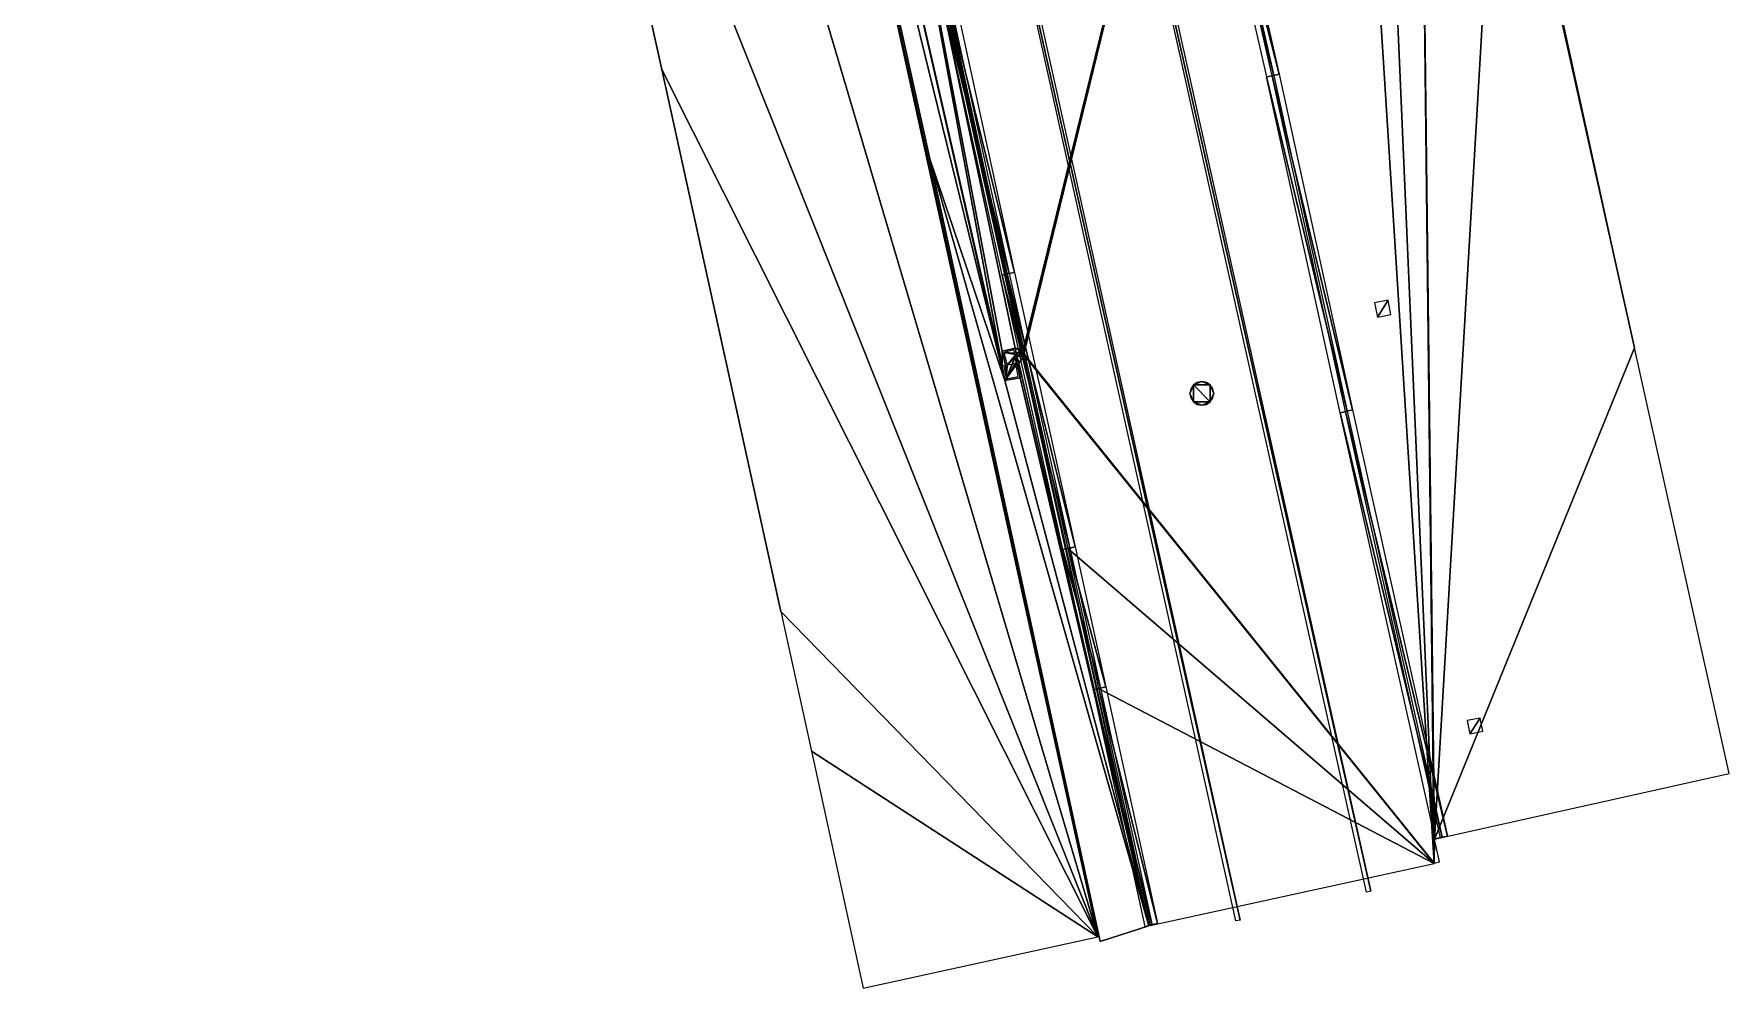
# Model space of a CAD drawing. Header units: metres. Extents: x -113 to 180, y -133 to 86.
# Drawn here: x 133.48 to 179.9, y 9.28 to 35.41 of the extents above; entities that cross this region are included whole.
import ezdxf

# ---------------------------------------------------------------- set-up
doc = ezdxf.new("R2010")
doc.units = ezdxf.units.M
for name, color, linetype, true_color in [('ACERA', 7, 'Continuous', 0xb9b3a6), ('ARQUETA', 7, 'Continuous', 0x6f7175), ('ASFALTO', 7, 'Continuous', 0x4a4b4e), ('BORDILLO', 7, 'Continuous', 0xcfcac0), ('MARCA_VIAL', 7, 'Continuous', 0xe8e6e0)]:
    doc.layers.add(name, color=color, linetype=linetype, true_color=true_color)

msp = doc.modelspace()

# ---------------------------------------------------------------- linework, layer by layer
at = {"layer": 'ACERA'}
for points in [[(152.848, 55.339, 69.36), (158.01, 31.986, 80.705), (160.07, 25.916, 80.705)], [(152.848, 55.339, 69.36), (160.07, 25.916, 80.705), (154.565, 50.045, 80.705)], [(152.848, 55.339, 69.23), (158.01, 31.986, 80.575), (158.01, 31.986, 80.705)], [(152.848, 55.339, 69.23), (158.01, 31.986, 80.705), (152.848, 55.339, 69.36)], [(159.996, 26.311, 80.705), (156.723, 43.971, 80.705), (154.565, 50.045, 80.705)], [(160.07, 25.916, 80.705), (159.996, 26.311, 80.705), (154.565, 50.045, 80.705)], [(160.086, 28.825, 80.705), (158.488, 36.166, 80.705), (156.723, 43.971, 80.705)], [(160.514, 26.775, 80.705), (160.086, 28.825, 80.705), (156.723, 43.971, 80.705)], [(160.344, 26.806, 80.705), (160.514, 26.775, 80.705), (156.723, 43.971, 80.705)], [(159.992, 26.719, 80.705), (160.344, 26.806, 80.705), (156.723, 43.971, 80.705)], [(159.996, 26.311, 80.705), (159.992, 26.719, 80.705), (156.723, 43.971, 80.705)], [(160.086, 28.825, 80.575), (158.488, 36.166, 80.575), (158.488, 36.166, 80.705)], [(160.086, 28.825, 80.575), (158.488, 36.166, 80.705), (160.086, 28.825, 80.705)], [(158.01, 31.986, 80.705), (162.676, 10.56, 80.705), (164.004, 10.987, 80.705)], [(158.01, 31.986, 80.705), (164.004, 10.987, 80.705), (160.07, 25.916, 80.705)], [(158.01, 31.986, 80.575), (162.676, 10.56, 80.575), (162.676, 10.56, 80.705)], [(158.01, 31.986, 80.575), (162.676, 10.56, 80.705), (158.01, 31.986, 80.705)], [(160.514, 26.775, 80.705), (160.538, 26.781, 80.705), (160.086, 28.825, 80.705)], [(160.538, 26.781, 80.575), (160.086, 28.825, 80.575), (160.086, 28.825, 80.705)], [(160.538, 26.781, 80.575), (160.086, 28.825, 80.705), (160.538, 26.781, 80.705)], [(159.992, 26.719, 80.575), (160.344, 26.806, 80.575), (160.344, 26.806, 80.705)], [(159.992, 26.719, 80.575), (160.344, 26.806, 80.705), (159.992, 26.719, 80.705)], [(159.996, 26.311, 80.705), (160.088, 26.328, 80.705), (159.992, 26.719, 80.705)], [(160.088, 26.328, 80.575), (159.992, 26.719, 80.575), (159.992, 26.719, 80.705)], [(160.088, 26.328, 80.575), (159.992, 26.719, 80.705), (160.088, 26.328, 80.705)], [(160.344, 26.806, 80.705), (160.377, 26.674, 80.705), (160.53, 26.712, 80.705)], [(160.344, 26.806, 80.705), (160.53, 26.712, 80.705), (160.514, 26.775, 80.705)], [(160.344, 26.806, 80.575), (160.377, 26.674, 80.575), (160.377, 26.674, 80.705)], [(160.344, 26.806, 80.575), (160.377, 26.674, 80.705), (160.344, 26.806, 80.705)], [(160.377, 26.674, 80.575), (160.53, 26.712, 80.575), (160.53, 26.712, 80.705)], [(160.377, 26.674, 80.575), (160.53, 26.712, 80.705), (160.377, 26.674, 80.705)], [(160.566, 26.564, 80.705), (160.551, 26.627, 80.705), (160.398, 26.589, 80.705)], [(160.551, 26.627, 80.575), (160.398, 26.589, 80.575), (160.398, 26.589, 80.705)], [(160.551, 26.627, 80.575), (160.398, 26.589, 80.705), (160.551, 26.627, 80.705)], [(160.566, 26.564, 80.705), (160.398, 26.589, 80.705), (160.446, 26.396, 80.705)], [(160.398, 26.589, 80.575), (160.446, 26.396, 80.575), (160.446, 26.396, 80.705)], [(160.398, 26.589, 80.575), (160.446, 26.396, 80.705), (160.398, 26.589, 80.705)], [(164.004, 10.987, 80.705), (160.566, 26.564, 80.705), (160.446, 26.396, 80.705)], [(160.514, 26.775, 80.575), (160.538, 26.781, 80.575), (160.538, 26.781, 80.705)], [(160.514, 26.775, 80.575), (160.538, 26.781, 80.705), (160.514, 26.775, 80.705)], [(160.53, 26.712, 80.575), (160.514, 26.775, 80.575), (160.514, 26.775, 80.705)], [(160.53, 26.712, 80.575), (160.514, 26.775, 80.705), (160.53, 26.712, 80.705)], [(160.566, 26.564, 80.575), (160.551, 26.627, 80.575), (160.551, 26.627, 80.705)], [(160.566, 26.564, 80.575), (160.551, 26.627, 80.705), (160.566, 26.564, 80.705)], [(161.748, 21.312, 80.705), (160.585, 26.568, 80.705), (160.566, 26.564, 80.705)], [(160.585, 26.568, 80.575), (160.566, 26.564, 80.575), (160.566, 26.564, 80.705)], [(160.585, 26.568, 80.575), (160.566, 26.564, 80.705), (160.585, 26.568, 80.705)], [(164.004, 10.987, 80.705), (161.748, 21.312, 80.705), (160.566, 26.564, 80.705)], [(161.748, 21.312, 80.575), (160.585, 26.568, 80.575), (160.585, 26.568, 80.705)], [(161.748, 21.312, 80.575), (160.585, 26.568, 80.705), (161.748, 21.312, 80.705)], [(159.996, 26.311, 80.575), (160.088, 26.328, 80.575), (160.088, 26.328, 80.705)], [(159.996, 26.311, 80.575), (160.088, 26.328, 80.705), (159.996, 26.311, 80.705)], [(160.07, 25.916, 80.575), (159.996, 26.311, 80.575), (159.996, 26.311, 80.705)], [(160.07, 25.916, 80.575), (159.996, 26.311, 80.705), (160.07, 25.916, 80.705)], [(160.446, 26.396, 80.705), (160.407, 26.388, 80.705), (160.481, 25.993, 80.705)], [(160.446, 26.396, 80.575), (160.407, 26.388, 80.575), (160.407, 26.388, 80.705)], [(160.446, 26.396, 80.575), (160.407, 26.388, 80.705), (160.446, 26.396, 80.705)], [(160.407, 26.388, 80.575), (160.481, 25.993, 80.575), (160.481, 25.993, 80.705)], [(160.407, 26.388, 80.575), (160.481, 25.993, 80.705), (160.407, 26.388, 80.705)], [(164.004, 10.987, 80.705), (160.446, 26.396, 80.705), (160.481, 25.993, 80.705)], [(164.004, 10.987, 80.705), (160.481, 25.993, 80.705), (160.07, 25.916, 80.705)], [(160.481, 25.993, 80.575), (160.07, 25.916, 80.575), (160.07, 25.916, 80.705)], [(160.481, 25.993, 80.575), (160.07, 25.916, 80.705), (160.481, 25.993, 80.705)], [(164.004, 10.987, 80.705), (162.589, 17.477, 80.705), (161.748, 21.312, 80.705)], [(162.589, 17.477, 80.575), (161.748, 21.312, 80.575), (161.748, 21.312, 80.705)], [(162.589, 17.477, 80.575), (161.748, 21.312, 80.705), (162.589, 17.477, 80.705)], [(164.004, 10.987, 80.575), (162.589, 17.477, 80.575), (162.589, 17.477, 80.705)], [(164.004, 10.987, 80.575), (162.589, 17.477, 80.705), (164.004, 10.987, 80.705)], [(162.676, 10.56, 80.575), (164.004, 10.987, 80.575), (164.004, 10.987, 80.705)], [(162.676, 10.56, 80.575), (164.004, 10.987, 80.705), (162.676, 10.56, 80.705)]]:
    msp.add_3dface(points, dxfattribs=at)
at = {"layer": 'ARQUETA'}
for points in [[(170.564, 28.12, 80.595), (170.19, 28.049, 80.595), (170.265, 27.652, 80.595)], [(170.265, 27.652, 80.595), (170.639, 27.722, 80.595), (170.564, 28.12, 80.595)], [(160.407, 26.388, 80.595), (159.996, 26.311, 80.595), (160.07, 25.916, 80.595)], [(160.07, 25.916, 80.595), (160.481, 25.993, 80.595), (160.407, 26.388, 80.595)], [(165.23, 25.796, 80.595), (165.16, 25.691, 80.595), (165.135, 25.566, 80.595)], [(165.23, 25.796, 80.595), (165.135, 25.566, 80.595), (165.23, 25.336, 80.595)], [(165.135, 25.566, 80.595), (165.16, 25.441, 80.595), (165.23, 25.336, 80.595)], [(165.461, 25.892, 80.595), (165.336, 25.867, 80.595), (165.23, 25.796, 80.595)], [(165.691, 25.796, 80.595), (165.461, 25.892, 80.595), (165.23, 25.796, 80.595)], [(165.691, 25.336, 80.595), (165.691, 25.796, 80.595), (165.23, 25.796, 80.595)], [(165.23, 25.796, 80.595), (165.23, 25.336, 80.595), (165.691, 25.336, 80.595)], [(165.691, 25.796, 80.595), (165.585, 25.867, 80.595), (165.461, 25.892, 80.595)], [(165.786, 25.566, 80.595), (165.762, 25.691, 80.595), (165.691, 25.796, 80.595)], [(165.691, 25.336, 80.595), (165.786, 25.566, 80.595), (165.691, 25.796, 80.595)], [(165.691, 25.336, 80.595), (165.762, 25.441, 80.595), (165.786, 25.566, 80.595)], [(165.23, 25.336, 80.595), (165.336, 25.265, 80.595), (165.461, 25.24, 80.595)], [(165.23, 25.336, 80.595), (165.461, 25.24, 80.595), (165.691, 25.336, 80.595)], [(165.461, 25.24, 80.595), (165.585, 25.265, 80.595), (165.691, 25.336, 80.595)], [(173.082, 16.676, 80.595), (172.728, 16.609, 80.595), (172.796, 16.248, 80.595)], [(172.796, 16.248, 80.595), (173.15, 16.314, 80.595), (173.082, 16.676, 80.595)]]:
    msp.add_3dface(points, dxfattribs=at)
at = {"layer": 'ASFALTO'}
for points in [[(158.527, 36.174, 80.587), (160.577, 26.79, 80.587), (168.809, 60.303, 80.587)], [(160.561, 26.666, 80.587), (160.564, 26.664, 80.587), (168.809, 60.303, 80.587)], [(160.569, 26.702, 80.587), (160.561, 26.666, 80.587), (168.809, 60.303, 80.587)], [(160.564, 26.664, 80.587), (160.568, 26.663, 80.587), (168.809, 60.303, 80.587)], [(160.568, 26.663, 80.587), (160.572, 26.661, 80.587), (168.809, 60.303, 80.587)], [(160.569, 26.706, 80.587), (160.569, 26.702, 80.587), (168.809, 60.303, 80.587)], [(160.578, 26.778, 80.587), (160.569, 26.706, 80.587), (168.809, 60.303, 80.587)], [(160.572, 26.661, 80.587), (160.575, 26.659, 80.587), (168.809, 60.303, 80.587)], [(160.575, 26.659, 80.587), (160.578, 26.656, 80.587), (168.809, 60.303, 80.587)], [(160.577, 26.786, 80.587), (160.578, 26.782, 80.587), (168.809, 60.303, 80.587)], [(160.577, 26.79, 80.587), (160.577, 26.786, 80.587), (168.809, 60.303, 80.587)], [(160.578, 26.656, 80.587), (160.581, 26.654, 80.587), (168.809, 60.303, 80.587)], [(160.578, 26.782, 80.587), (160.578, 26.778, 80.587), (168.809, 60.303, 80.587)], [(160.581, 26.654, 80.587), (160.583, 26.651, 80.587), (168.809, 60.303, 80.587)], [(160.583, 26.651, 80.587), (171.817, 12.706, 80.587), (168.809, 60.303, 80.587)], [(171.817, 12.706, 80.587), (169.764, 60.136, 80.587), (168.809, 60.303, 80.587)], [(171.817, 12.706, 80.587), (171.353, 53.6, 80.587), (169.764, 60.136, 80.587)], [(108.944, 33.675, 71.73), (149.24, 55.718, 69.47), (149.239, 55.722, 69.47)], [(108.944, 33.675, 71.73), (149.239, 55.722, 69.47), (145.219, 54.138, 69.701)], [(108.944, 33.675, 71.73), (149.242, 55.715, 69.47), (149.24, 55.718, 69.47)], [(108.944, 33.675, 71.73), (149.245, 55.712, 69.47), (149.242, 55.715, 69.47)], [(108.944, 33.675, 71.73), (149.247, 55.709, 69.47), (149.245, 55.712, 69.47)], [(108.944, 33.675, 71.73), (149.25, 55.706, 69.469), (149.247, 55.709, 69.47)], [(108.944, 33.675, 71.73), (149.253, 55.704, 69.469), (149.25, 55.706, 69.469)], [(108.944, 33.675, 71.73), (149.256, 55.701, 69.469), (149.253, 55.704, 69.469)], [(108.944, 33.675, 71.73), (149.26, 55.7, 69.469), (149.256, 55.701, 69.469)], [(108.944, 33.675, 71.73), (149.264, 55.698, 69.468), (149.26, 55.7, 69.469)], [(108.944, 33.675, 71.73), (149.267, 55.697, 69.468), (149.264, 55.698, 69.468)], [(108.944, 33.675, 71.73), (114.719, 35.899, 71.392), (149.283, 55.697, 69.467)], [(108.944, 33.675, 71.73), (149.283, 55.697, 69.467), (149.279, 55.696, 69.467)], [(108.944, 33.675, 71.73), (149.271, 55.696, 69.468), (149.267, 55.697, 69.468)], [(108.944, 33.675, 71.73), (149.279, 55.696, 69.467), (149.275, 55.696, 69.468)], [(108.944, 33.675, 71.73), (149.275, 55.696, 69.468), (149.271, 55.696, 69.468)], [(147.564, 48.431, 69.487), (162.609, 10.683, 80.587), (149.283, 55.697, 69.467)], [(162.609, 10.683, 80.587), (149.287, 55.698, 69.467), (149.283, 55.697, 69.467)], [(162.609, 10.683, 80.587), (149.291, 55.699, 69.467), (149.287, 55.698, 69.467)], [(162.609, 10.683, 80.587), (152.813, 55.312, 69.244), (149.291, 55.699, 69.467)], [(162.609, 10.683, 80.587), (157.971, 31.978, 80.587), (152.813, 55.312, 69.244)], [(108.944, 33.675, 71.73), (145.212, 54.134, 69.701), (101.593, 36.435, 72.094)], [(108.944, 33.675, 71.73), (145.219, 54.138, 69.701), (145.216, 54.136, 69.701)], [(108.944, 33.675, 71.73), (145.216, 54.136, 69.701), (145.212, 54.134, 69.701)], [(171.828, 13.364, 80.587), (173.588, 43.495, 80.587), (171.353, 53.6, 80.587)], [(171.817, 12.706, 80.587), (171.828, 13.364, 80.587), (171.353, 53.6, 80.587)], [(147.564, 48.431, 69.487), (148.913, 42.238, 80.587), (150.678, 34.433, 80.587)], [(147.564, 48.431, 69.487), (150.678, 34.433, 80.587), (162.609, 10.683, 80.587)], [(171.828, 13.364, 80.587), (177.302, 26.816, 80.587), (173.588, 43.495, 80.587)], [(177.302, 26.816, 80.587), (175.287, 36.026, 80.587), (173.588, 43.495, 80.587)], [(158.527, 36.174, 80.587), (160.125, 28.833, 80.587), (160.577, 26.79, 80.587)], [(150.678, 34.433, 80.587), (152.271, 27.11, 80.587), (153.935, 19.591, 80.587)], [(150.678, 34.433, 80.587), (153.935, 19.591, 80.587), (162.609, 10.683, 80.587)], [(160.338, 26.665, 80.587), (160.315, 26.757, 80.587), (160.04, 26.689, 80.587)], [(160.339, 26.661, 80.587), (160.338, 26.665, 80.587), (160.04, 26.689, 80.587)], [(160.34, 26.658, 80.587), (160.339, 26.661, 80.587), (160.04, 26.689, 80.587)], [(160.342, 26.654, 80.587), (160.34, 26.658, 80.587), (160.04, 26.689, 80.587)], [(160.344, 26.651, 80.587), (160.342, 26.654, 80.587), (160.04, 26.689, 80.587)], [(160.347, 26.648, 80.587), (160.344, 26.651, 80.587), (160.04, 26.689, 80.587)], [(160.35, 26.645, 80.587), (160.347, 26.648, 80.587), (160.04, 26.689, 80.587)], [(160.353, 26.642, 80.587), (160.35, 26.645, 80.587), (160.04, 26.689, 80.587)], [(160.356, 26.64, 80.587), (160.353, 26.642, 80.587), (160.04, 26.689, 80.587)], [(160.359, 26.638, 80.587), (160.356, 26.64, 80.587), (160.04, 26.689, 80.587)], [(160.363, 26.637, 80.587), (160.359, 26.638, 80.587), (160.04, 26.689, 80.587)], [(160.367, 26.636, 80.587), (160.363, 26.637, 80.587), (160.04, 26.689, 80.587)], [(160.371, 26.635, 80.587), (160.367, 26.636, 80.587), (160.04, 26.689, 80.587)], [(160.371, 26.635, 80.587), (160.04, 26.689, 80.587), (160.127, 26.338, 80.587)], [(160.102, 25.962, 80.587), (160.358, 26.595, 80.587), (160.359, 26.599, 80.587)], [(160.128, 26.327, 80.587), (160.102, 25.962, 80.587), (160.359, 26.599, 80.587)], [(160.102, 25.962, 80.587), (160.358, 26.591, 80.587), (160.358, 26.595, 80.587)], [(160.102, 25.962, 80.587), (160.358, 26.587, 80.587), (160.358, 26.591, 80.587)], [(160.102, 25.962, 80.587), (160.358, 26.583, 80.587), (160.358, 26.587, 80.587)], [(160.102, 25.962, 80.587), (160.359, 26.579, 80.587), (160.358, 26.583, 80.587)], [(160.102, 25.962, 80.587), (160.372, 26.408, 80.587), (160.359, 26.579, 80.587)], [(160.375, 26.635, 80.587), (160.371, 26.635, 80.587), (160.127, 26.338, 80.587)], [(160.379, 26.635, 80.587), (160.375, 26.635, 80.587), (160.127, 26.338, 80.587)], [(160.382, 26.635, 80.587), (160.379, 26.635, 80.587), (160.127, 26.338, 80.587)], [(160.382, 26.635, 80.587), (160.127, 26.338, 80.587), (160.127, 26.334, 80.587)], [(160.382, 26.635, 80.587), (160.127, 26.334, 80.587), (160.366, 26.613, 80.587)], [(160.127, 26.334, 80.587), (160.364, 26.61, 80.587), (160.366, 26.613, 80.587)], [(160.127, 26.334, 80.587), (160.362, 26.606, 80.587), (160.364, 26.61, 80.587)], [(160.127, 26.334, 80.587), (160.36, 26.603, 80.587), (160.362, 26.606, 80.587)], [(160.127, 26.334, 80.587), (160.359, 26.599, 80.587), (160.36, 26.603, 80.587)], [(160.127, 26.334, 80.587), (160.128, 26.33, 80.587), (160.359, 26.599, 80.587)], [(160.128, 26.33, 80.587), (160.128, 26.327, 80.587), (160.359, 26.599, 80.587)], [(160.395, 26.427, 80.587), (160.397, 26.427, 80.587), (160.359, 26.579, 80.587)], [(160.392, 26.426, 80.587), (160.395, 26.427, 80.587), (160.359, 26.579, 80.587)], [(160.388, 26.424, 80.587), (160.392, 26.426, 80.587), (160.359, 26.579, 80.587)], [(160.385, 26.422, 80.587), (160.388, 26.424, 80.587), (160.359, 26.579, 80.587)], [(160.382, 26.42, 80.587), (160.385, 26.422, 80.587), (160.359, 26.579, 80.587)], [(160.379, 26.417, 80.587), (160.382, 26.42, 80.587), (160.359, 26.579, 80.587)], [(160.376, 26.414, 80.587), (160.379, 26.417, 80.587), (160.359, 26.579, 80.587)], [(160.374, 26.411, 80.587), (160.376, 26.414, 80.587), (160.359, 26.579, 80.587)], [(160.372, 26.408, 80.587), (160.374, 26.411, 80.587), (160.359, 26.579, 80.587)], [(160.382, 26.635, 80.587), (160.366, 26.613, 80.587), (160.368, 26.616, 80.587)], [(160.386, 26.636, 80.587), (160.382, 26.635, 80.587), (160.368, 26.616, 80.587)], [(160.386, 26.636, 80.587), (160.368, 26.616, 80.587), (160.371, 26.619, 80.587)], [(160.386, 26.636, 80.587), (160.371, 26.619, 80.587), (160.374, 26.621, 80.587)], [(160.386, 26.636, 80.587), (160.374, 26.621, 80.587), (160.377, 26.623, 80.587)], [(160.386, 26.636, 80.587), (160.377, 26.623, 80.587), (160.381, 26.625, 80.587)], [(160.386, 26.636, 80.587), (160.381, 26.625, 80.587), (160.384, 26.627, 80.587)], [(160.543, 26.675, 80.587), (160.539, 26.673, 80.587), (160.384, 26.627, 80.587)], [(160.543, 26.675, 80.587), (160.384, 26.627, 80.587), (160.388, 26.628, 80.587)], [(160.539, 26.673, 80.587), (160.386, 26.636, 80.587), (160.384, 26.627, 80.587)], [(160.543, 26.675, 80.587), (160.388, 26.628, 80.587), (160.541, 26.666, 80.587)], [(160.559, 26.685, 80.587), (160.557, 26.683, 80.587), (160.541, 26.666, 80.587)], [(160.559, 26.685, 80.587), (160.541, 26.666, 80.587), (160.545, 26.666, 80.587)], [(160.557, 26.683, 80.587), (160.553, 26.68, 80.587), (160.541, 26.666, 80.587)], [(160.553, 26.68, 80.587), (160.55, 26.678, 80.587), (160.541, 26.666, 80.587)], [(160.55, 26.678, 80.587), (160.547, 26.676, 80.587), (160.541, 26.666, 80.587)], [(160.547, 26.676, 80.587), (160.543, 26.675, 80.587), (160.541, 26.666, 80.587)], [(160.562, 26.688, 80.587), (160.559, 26.685, 80.587), (160.545, 26.666, 80.587)], [(160.562, 26.688, 80.587), (160.545, 26.666, 80.587), (160.549, 26.667, 80.587)], [(160.564, 26.692, 80.587), (160.562, 26.688, 80.587), (160.549, 26.667, 80.587)], [(160.564, 26.692, 80.587), (160.549, 26.667, 80.587), (160.553, 26.667, 80.587)], [(160.566, 26.695, 80.587), (160.564, 26.692, 80.587), (160.553, 26.667, 80.587)], [(160.566, 26.695, 80.587), (160.553, 26.667, 80.587), (160.557, 26.666, 80.587)], [(160.567, 26.699, 80.587), (160.566, 26.695, 80.587), (160.557, 26.666, 80.587)], [(160.567, 26.699, 80.587), (160.557, 26.666, 80.587), (160.561, 26.666, 80.587)], [(160.569, 26.702, 80.587), (160.567, 26.699, 80.587), (160.561, 26.666, 80.587)], [(160.564, 26.751, 80.587), (160.562, 26.749, 80.587), (160.569, 26.722, 80.587)], [(160.567, 26.754, 80.587), (160.564, 26.751, 80.587), (160.569, 26.722, 80.587)], [(160.569, 26.757, 80.587), (160.567, 26.754, 80.587), (160.569, 26.722, 80.587)], [(160.578, 26.778, 80.587), (160.57, 26.71, 80.587), (160.569, 26.706, 80.587)], [(160.577, 26.775, 80.587), (160.576, 26.771, 80.587), (160.569, 26.722, 80.587)], [(160.577, 26.775, 80.587), (160.569, 26.722, 80.587), (160.569, 26.718, 80.587)], [(160.577, 26.775, 80.587), (160.569, 26.718, 80.587), (160.57, 26.714, 80.587)], [(160.576, 26.771, 80.587), (160.575, 26.767, 80.587), (160.569, 26.722, 80.587)], [(160.575, 26.767, 80.587), (160.574, 26.764, 80.587), (160.569, 26.722, 80.587)], [(160.574, 26.764, 80.587), (160.572, 26.76, 80.587), (160.569, 26.722, 80.587)], [(160.572, 26.76, 80.587), (160.569, 26.757, 80.587), (160.569, 26.722, 80.587)], [(160.578, 26.778, 80.587), (160.577, 26.775, 80.587), (160.57, 26.71, 80.587)], [(160.577, 26.775, 80.587), (160.57, 26.714, 80.587), (160.57, 26.71, 80.587)], [(160.583, 26.651, 80.587), (160.585, 26.647, 80.587), (171.817, 12.706, 80.587)], [(160.585, 26.647, 80.587), (160.587, 26.644, 80.587), (160.612, 26.597, 80.587)], [(160.585, 26.647, 80.587), (160.612, 26.597, 80.587), (160.615, 26.594, 80.587)], [(160.585, 26.647, 80.587), (160.615, 26.594, 80.587), (160.617, 26.591, 80.587)], [(160.585, 26.647, 80.587), (160.617, 26.591, 80.587), (171.817, 12.706, 80.587)], [(160.587, 26.644, 80.587), (160.589, 26.64, 80.587), (160.606, 26.602, 80.587)], [(160.587, 26.644, 80.587), (160.606, 26.602, 80.587), (160.609, 26.6, 80.587)], [(160.587, 26.644, 80.587), (160.609, 26.6, 80.587), (160.612, 26.597, 80.587)], [(160.589, 26.64, 80.587), (160.59, 26.636, 80.587), (160.602, 26.604, 80.587)], [(160.589, 26.64, 80.587), (160.602, 26.604, 80.587), (160.606, 26.602, 80.587)], [(160.59, 26.636, 80.587), (160.597, 26.606, 80.587), (160.599, 26.606, 80.587)], [(160.59, 26.636, 80.587), (160.599, 26.606, 80.587), (160.602, 26.604, 80.587)], [(160.617, 26.591, 80.587), (160.62, 26.588, 80.587), (171.821, 12.692, 80.587)], [(160.617, 26.591, 80.587), (171.821, 12.692, 80.587), (171.817, 12.706, 80.587)], [(160.62, 26.588, 80.587), (160.621, 26.584, 80.587), (171.821, 12.692, 80.587)], [(160.621, 26.584, 80.587), (160.623, 26.581, 80.587), (171.821, 12.692, 80.587)], [(160.623, 26.581, 80.587), (160.624, 26.577, 80.587), (171.821, 12.692, 80.587)], [(160.624, 26.577, 80.587), (161.787, 21.321, 80.587), (171.821, 12.692, 80.587)], [(171.828, 13.364, 80.587), (179.897, 15.159, 80.587), (177.302, 26.816, 80.587)], [(160.095, 26.289, 80.587), (160.043, 26.279, 80.587), (160.102, 25.962, 80.587)], [(160.099, 26.29, 80.587), (160.095, 26.289, 80.587), (160.102, 25.962, 80.587)], [(160.103, 26.291, 80.587), (160.099, 26.29, 80.587), (160.102, 25.962, 80.587)], [(160.102, 25.962, 80.587), (160.37, 26.404, 80.587), (160.372, 26.408, 80.587)], [(160.102, 25.962, 80.587), (160.369, 26.4, 80.587), (160.37, 26.404, 80.587)], [(160.102, 25.962, 80.587), (160.368, 26.397, 80.587), (160.369, 26.4, 80.587)], [(160.102, 25.962, 80.587), (160.367, 26.393, 80.587), (160.368, 26.397, 80.587)], [(160.102, 25.962, 80.587), (160.367, 26.389, 80.587), (160.367, 26.393, 80.587)], [(160.102, 25.962, 80.587), (160.367, 26.385, 80.587), (160.367, 26.389, 80.587)], [(160.102, 25.962, 80.587), (160.367, 26.381, 80.587), (160.367, 26.385, 80.587)], [(160.102, 25.962, 80.587), (160.434, 26.025, 80.587), (160.367, 26.381, 80.587)], [(160.128, 26.327, 80.587), (160.128, 26.323, 80.587), (160.102, 25.962, 80.587)], [(160.128, 26.323, 80.587), (160.127, 26.319, 80.587), (160.102, 25.962, 80.587)], [(160.127, 26.319, 80.587), (160.126, 26.315, 80.587), (160.102, 25.962, 80.587)], [(160.126, 26.315, 80.587), (160.124, 26.312, 80.587), (160.102, 25.962, 80.587)], [(160.124, 26.312, 80.587), (160.123, 26.308, 80.587), (160.102, 25.962, 80.587)], [(160.123, 26.308, 80.587), (160.121, 26.305, 80.587), (160.102, 25.962, 80.587)], [(160.121, 26.305, 80.587), (160.118, 26.302, 80.587), (160.102, 25.962, 80.587)], [(160.118, 26.302, 80.587), (160.115, 26.299, 80.587), (160.102, 25.962, 80.587)], [(160.115, 26.299, 80.587), (160.113, 26.297, 80.587), (160.102, 25.962, 80.587)], [(160.113, 26.297, 80.587), (160.109, 26.295, 80.587), (160.102, 25.962, 80.587)], [(160.109, 26.295, 80.587), (160.106, 26.293, 80.587), (160.102, 25.962, 80.587)], [(160.106, 26.293, 80.587), (160.103, 26.291, 80.587), (160.102, 25.962, 80.587)], [(161.787, 21.321, 80.587), (162.628, 17.486, 80.587), (171.821, 12.692, 80.587)], [(161.787, 21.321, 80.587), (161.787, 21.321, 80.587), (171.821, 12.692, 80.587)], [(153.935, 19.591, 80.587), (154.774, 15.768, 80.587), (162.609, 10.683, 80.587)], [(162.628, 17.486, 80.587), (164.043, 10.996, 80.587), (171.821, 12.692, 80.587)], [(162.628, 17.486, 80.587), (162.628, 17.486, 80.587), (171.821, 12.692, 80.587)], [(154.774, 15.768, 80.587), (156.188, 9.283, 80.587), (162.609, 10.683, 80.587)], [(171.817, 12.706, 80.587), (171.964, 12.738, 80.587), (171.828, 13.364, 80.587)]]:
    msp.add_3dface(points, dxfattribs=at)
at = {"layer": 'BORDILLO'}
for points in [[(167.576, 34.306, 80.715), (165.68, 41.74, 80.715), (165.875, 41.785, 80.715)], [(167.43, 34.273, 80.715), (165.533, 41.708, 80.715), (165.728, 41.752, 80.715)], [(167.43, 34.273, 80.715), (167.235, 34.229, 80.715), (165.533, 41.708, 80.715)], [(167.576, 34.306, 80.715), (167.381, 34.261, 80.715), (165.68, 41.74, 80.715)], [(158.537, 36.177, 80.715), (158.732, 36.219, 80.715), (160.33, 28.878, 80.715)], [(158.39, 36.144, 80.715), (158.586, 36.187, 80.715), (160.183, 28.846, 80.715)], [(158.39, 36.144, 80.715), (160.183, 28.846, 80.715), (159.988, 28.804, 80.715)], [(158.537, 36.177, 80.715), (160.33, 28.878, 80.715), (160.134, 28.836, 80.715)], [(169.441, 25.081, 80.715), (167.234, 34.229, 80.715), (167.43, 34.272, 80.715)], [(169.441, 25.081, 80.715), (169.246, 25.038, 80.715), (167.234, 34.229, 80.715)], [(169.588, 25.114, 80.715), (167.381, 34.262, 80.715), (167.576, 34.305, 80.715)], [(169.588, 25.114, 80.715), (169.392, 25.071, 80.715), (167.381, 34.262, 80.715)], [(159.988, 28.803, 80.715), (160.183, 28.846, 80.715), (161.845, 21.334, 80.715)], [(159.988, 28.803, 80.715), (161.845, 21.334, 80.715), (161.65, 21.291, 80.715)], [(160.134, 28.835, 80.715), (160.33, 28.879, 80.715), (161.992, 21.366, 80.715)], [(160.134, 28.835, 80.715), (161.992, 21.366, 80.715), (161.797, 21.323, 80.715)], [(172.039, 13.411, 80.715), (169.246, 25.038, 80.715), (169.441, 25.082, 80.715)], [(172.185, 13.443, 80.715), (169.392, 25.07, 80.715), (169.588, 25.114, 80.715)], [(172.185, 13.443, 80.715), (171.99, 13.4, 80.715), (169.392, 25.07, 80.715)], [(172.039, 13.411, 80.715), (171.844, 13.367, 80.715), (169.246, 25.038, 80.715)], [(161.797, 21.323, 80.715), (161.992, 21.366, 80.715), (162.833, 17.531, 80.715)], [(161.65, 21.291, 80.715), (161.845, 21.334, 80.715), (162.687, 17.499, 80.715)], [(161.65, 21.291, 80.715), (162.687, 17.499, 80.715), (162.491, 17.456, 80.715)], [(161.797, 21.323, 80.715), (162.833, 17.531, 80.715), (162.638, 17.488, 80.715)], [(162.491, 17.456, 80.715), (162.687, 17.499, 80.715), (164.102, 11.009, 80.715)], [(162.491, 17.456, 80.715), (164.102, 11.009, 80.715), (163.907, 10.966, 80.715)], [(162.638, 17.488, 80.715), (162.833, 17.531, 80.715), (164.245, 11.055, 80.715)], [(162.638, 17.488, 80.715), (164.245, 11.055, 80.715), (164.05, 11.012, 80.715)]]:
    msp.add_3dface(points, dxfattribs=at)
at = {"layer": 'MARCA_VIAL'}
for points in [[(160.151, 56.009, 80.595), (160.268, 56.035, 80.595), (170.085, 11.94, 80.595)], [(160.151, 56.009, 80.595), (170.085, 11.94, 80.595), (169.968, 11.914, 80.595)], [(157.146, 52.843, 80.595), (157.263, 52.869, 80.595), (166.507, 11.147, 80.595)], [(157.146, 52.843, 80.595), (166.507, 11.147, 80.595), (166.39, 11.121, 80.595)]]:
    msp.add_3dface(points, dxfattribs=at)

doc.saveas('drawing.dxf')
